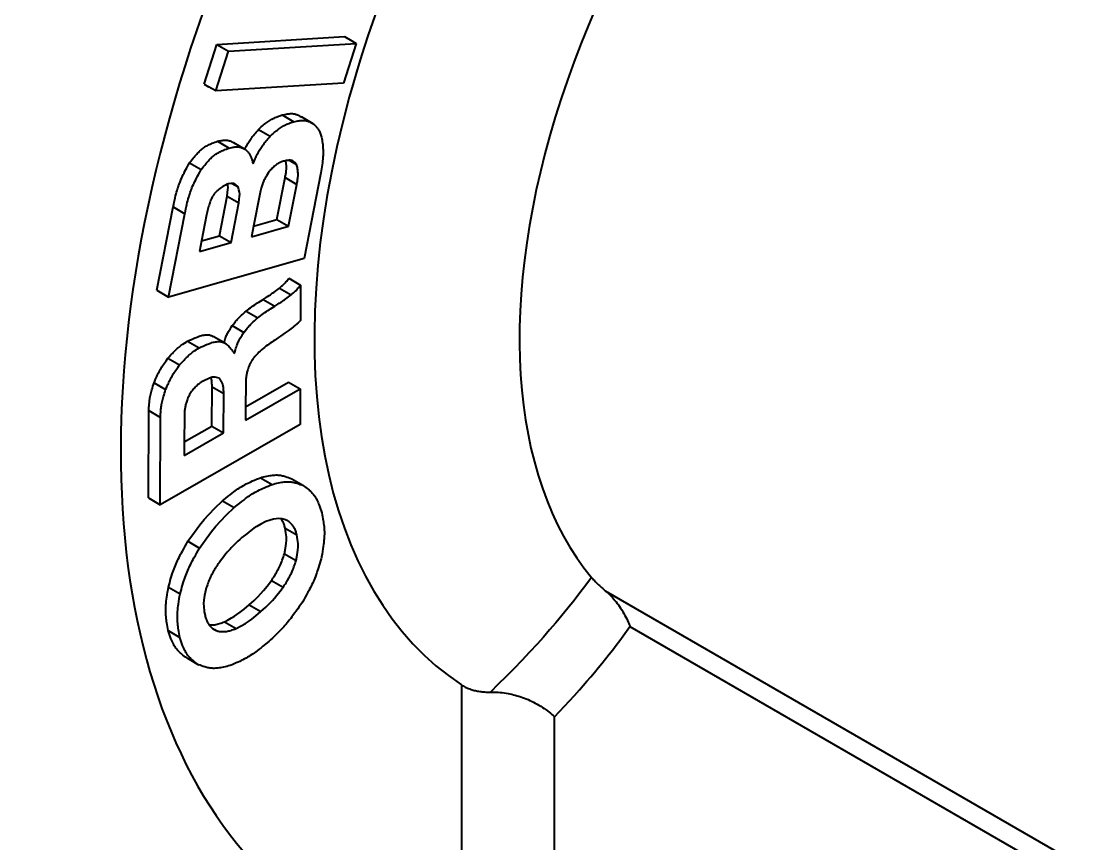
# Model space of a CAD drawing. Header units: millimetres. Extents: x 15 to 415, y 5 to 292.
# Drawn here: x 313.12 to 321.17, y 107.59 to 113.82 of the extents above; entities that cross this region are included whole.
import ezdxf

# ---------------------------------------------------------------- set-up
doc = ezdxf.new("R2010")
doc.units = ezdxf.units.MM
doc.layers.add('Geometries', color=7, linetype='Continuous')

msp = doc.modelspace()

# ---------------------------------------------------------------- linework, layer by layer
at = {"layer": 'Geometries', "linetype": 'Continuous', "lineweight": 40}
for p, q in [((314.5988, 113.6449), (315.5674, 113.7052)), ((315.5674, 113.7052), (315.6233, 113.6729)), ((315.6233, 113.6729), (315.6558, 113.6541)), ((314.5038, 113.3441), (314.5988, 113.6449)), ((314.5922, 113.2931), (314.6872, 113.5939)), ((314.5988, 113.6449), (314.6872, 113.5939)), ((314.6872, 113.5939), (315.6558, 113.6541)), ((315.6558, 113.6541), (315.5608, 113.3533)), ((314.5038, 113.3441), (314.5371, 113.3249)), ((315.5608, 113.3533), (314.5922, 113.2931)), ((314.5922, 113.2931), (314.5371, 113.3249)), ((315.0939, 113.1114), (315.1823, 113.0603)), ((315.3303, 113.0451), (315.2419, 113.0961)), ((315.3303, 113.0451), (315.3346, 113.0426)), ((314.9156, 113.0022), (315.0039, 112.9512)), ((314.6049, 112.912), (314.6933, 112.861)), ((314.7263, 112.9032), (314.8127, 112.8533)), ((314.8127, 112.8533), (314.8146, 112.8522)), ((314.3924, 112.7498), (314.4808, 112.6988)), ((315.1213, 112.7644), (315.121, 112.7643)), ((315.1475, 112.768), (315.2028, 112.7361)), ((315.0553, 112.32), (315.117, 112.6366)), ((315.117, 112.6366), (315.2054, 112.5856)), ((315.3884, 112.673), (315.262, 112.0248)), ((314.6222, 112.5529), (314.6213, 112.5523)), ((314.6847, 112.589), (314.6781, 112.5877)), ((314.715, 112.592), (314.7602, 112.5659)), ((315.1437, 112.2689), (315.2054, 112.5856)), ((314.619, 112.1958), (314.6774, 112.4956)), ((314.6774, 112.4956), (314.7658, 112.4445)), ((314.9243, 112.5109), (314.8772, 112.2693)), ((314.1455, 111.7833), (314.2686, 112.4146)), ((314.2686, 112.4146), (314.357, 112.3636)), ((314.7074, 112.1448), (314.7658, 112.4445)), ((314.2339, 111.7322), (314.357, 112.3636)), ((314.5213, 112.3555), (314.4826, 112.157)), ((314.8772, 112.2693), (315.0553, 112.32)), ((315.0553, 112.32), (315.1437, 112.2689)), ((314.8772, 112.2693), (314.8615, 112.1886)), ((314.8615, 112.1886), (315.1437, 112.2689)), ((314.4826, 112.157), (314.4669, 112.0764)), ((314.4669, 112.0764), (314.7074, 112.1448)), ((314.4826, 112.157), (314.619, 112.1958)), ((314.619, 112.1958), (314.7074, 112.1448)), ((315.262, 112.0248), (314.2339, 111.7322)), ((315.146, 111.8741), (315.2344, 111.8231)), ((315.2344, 111.8231), (315.2335, 111.5533)), ((314.1455, 111.7833), (314.2339, 111.7322)), ((315.0738, 111.7993), (315.1622, 111.7483)), ((314.9512, 111.7145), (315.0396, 111.6635)), ((314.8212, 111.6254), (314.8424, 111.6412)), ((314.8212, 111.6254), (314.9096, 111.5744)), ((314.7163, 111.5156), (314.8047, 111.4645)), ((315.2023, 111.5239), (315.2004, 111.5222)), ((314.6537, 111.3864), (314.5708, 111.4342)), ((314.3778, 111.398), (314.4662, 111.3469)), ((314.6592, 111.3832), (314.6537, 111.3864)), ((314.2291, 111.2682), (314.3175, 111.2171)), ((314.7273, 111.3109), (314.7315, 111.3051)), ((314.7273, 111.3109), (314.7345, 111.3068)), ((314.7315, 111.3051), (314.7345, 111.3068)), ((314.1233, 111.0814), (314.2116, 111.0304)), ((314.8177, 110.9004), (315.1434, 111.087)), ((315.1434, 111.087), (315.2318, 111.036)), ((314.5626, 110.7542), (314.5635, 111.0515)), ((314.5635, 111.0515), (314.6519, 111.0005)), ((314.651, 110.7032), (314.6519, 111.0005)), ((314.8173, 110.7985), (315.2318, 111.036)), ((314.8182, 111.07), (314.8177, 110.9004)), ((315.2318, 111.036), (315.2309, 110.7662)), ((314.0819, 110.2095), (314.084, 110.8711)), ((314.084, 110.8711), (314.1724, 110.8201)), ((314.8177, 110.9004), (314.8173, 110.7985)), ((314.1703, 110.1584), (314.1724, 110.8201)), ((315.2309, 110.7662), (314.1703, 110.1584)), ((314.3533, 110.8277), (314.3527, 110.634)), ((314.3524, 110.5321), (314.651, 110.7032)), ((314.3527, 110.634), (314.5626, 110.7542)), ((314.5626, 110.7542), (314.651, 110.7032)), ((314.3527, 110.634), (314.3524, 110.5321)), ((314.9296, 110.3633), (315.018, 110.3122)), ((315.1672, 110.3545), (315.2556, 110.3034)), ((314.0819, 110.2095), (314.1703, 110.1584)), ((314.6427, 110.1871), (314.7311, 110.1361)), ((315.1171, 109.981), (315.2055, 109.93)), ((314.3804, 109.8811), (314.4688, 109.83)), ((314.6164, 109.7193), (314.6145, 109.7167)), ((315.1118, 109.7866), (315.2002, 109.7356)), ((315.3942, 109.7657), (315.3922, 109.7586)), ((315.0131, 109.5842), (315.1015, 109.5332)), ((314.2327, 109.5345), (314.321, 109.4834)), ((321.9586, 106.9571), (317.5462, 109.5046)), ((314.8457, 109.3993), (314.9341, 109.3483)), ((314.5046, 109.3476), (314.5099, 109.3185)), ((314.6565, 109.2715), (314.7449, 109.2205)), ((317.7312, 109.2365), (322.0982, 106.7153)), ((314.2313, 109.2046), (314.3197, 109.1536)), ((314.5661, 109.2218), (314.5792, 109.2142)), ((314.5821, 109.2125), (314.5948, 109.2052)), ((314.5947, 109.2052), (314.5956, 109.2049)), ((314.372, 108.9974), (314.3763, 108.9949)), ((314.3763, 108.9949), (314.4603, 108.9464)), ((316.4533, 108.7942), (316.4533, 106.4222)), ((317.1604, 106.4222), (317.1604, 108.5512))]:
    msp.add_line(p, q, dxfattribs=at)
at = {"layer": 'Geometries', "linetype": 'Continuous', "lineweight": 40, "flags": 128}
for points in [[(314.9156, 113.0022), (314.9258, 113.0113), (314.9361, 113.0204), (314.9464, 113.0293), (314.9542, 113.0358), (314.962, 113.0423), (314.9699, 113.0485), (314.9778, 113.0545), (314.9856, 113.0603), (314.9935, 113.0657), (315.0015, 113.0708), (315.0094, 113.0755), (315.0173, 113.08), (315.0255, 113.0842), (315.0336, 113.0881), (315.0417, 113.0917), (315.0498, 113.0951), (315.0579, 113.0983), (315.0669, 113.1017), (315.0759, 113.105), (315.0939, 113.1114)], [(315.0939, 113.1114), (315.1044, 113.1136), (315.1149, 113.1158), (315.1253, 113.1178), (315.1331, 113.1191), (315.1409, 113.1202), (315.1486, 113.1211), (315.1562, 113.1217), (315.1622, 113.1219), (315.1681, 113.1219), (315.1739, 113.1216), (315.1797, 113.121), (315.1853, 113.1202), (315.1909, 113.119), (315.1963, 113.1175), (315.2017, 113.1158), (315.207, 113.1138), (315.2121, 113.1117), (315.218, 113.109), (315.2237, 113.1062), (315.2294, 113.1032), (315.2378, 113.0985), (315.2419, 113.0961)], [(315.0197, 112.9651), (315.0245, 112.9693), (315.0348, 112.9782), (315.0426, 112.9848), (315.0504, 112.9912), (315.0583, 112.9975), (315.0662, 113.0035), (315.074, 113.0092), (315.0819, 113.0146), (315.0899, 113.0197), (315.0978, 113.0245), (315.1057, 113.0289), (315.1139, 113.0331), (315.122, 113.037), (315.1301, 113.0407), (315.1382, 113.0441), (315.1462, 113.0473), (315.1553, 113.0507), (315.1643, 113.054), (315.1823, 113.0603)], [(315.1823, 113.0603), (315.1928, 113.0626), (315.2033, 113.0648), (315.2137, 113.0667), (315.2215, 113.0681), (315.2293, 113.0692), (315.237, 113.07), (315.2446, 113.0706), (315.2506, 113.0708), (315.2565, 113.0708), (315.2623, 113.0706), (315.2681, 113.07), (315.2736, 113.0691), (315.2793, 113.0679), (315.2847, 113.0665), (315.2901, 113.0647), (315.2954, 113.0628), (315.3005, 113.0607), (315.3064, 113.058), (315.3121, 113.0551), (315.3178, 113.0521), (315.3262, 113.0474), (315.3303, 113.0451)], [(315.3346, 113.0426), (315.3409, 113.0358), (315.3447, 113.0316)], [(315.3447, 113.0316), (315.3472, 113.0289), (315.3514, 113.0241)], [(315.3514, 113.0241), (315.3533, 113.0218), (315.3593, 113.0145), (315.3631, 113.0095), (315.3667, 113.0044), (315.367, 113.0039)], [(314.8127, 112.8533), (314.8149, 112.8579), (314.8195, 112.8673), (314.8243, 112.8766), (314.8292, 112.8858), (314.8344, 112.895), (314.8397, 112.904), (314.8443, 112.9113), (314.849, 112.9184), (314.8538, 112.9255), (314.8587, 112.9324), (314.8638, 112.9393), (314.87, 112.9475), (314.8763, 112.9555), (314.8827, 112.9635), (314.8892, 112.9713), (314.8979, 112.9817), (314.9067, 112.992), (314.9156, 113.0022)], [(314.9616, 112.9006), (314.9647, 112.9045), (314.9711, 112.9124), (314.9776, 112.9203), (314.9863, 112.9307), (314.9951, 112.9409), (315.0039, 112.9512)], [(315.0039, 112.9512), (315.0142, 112.9603), (315.0197, 112.9651)], [(315.367, 113.0039), (315.3702, 112.999), (315.3736, 112.9934), (315.3767, 112.9876), (315.3796, 112.9815), (315.3827, 112.9742), (315.3854, 112.9667), (315.388, 112.9588), (315.3903, 112.9508), (315.3924, 112.9426), (315.3948, 112.9321), (315.3971, 112.9214), (315.3992, 112.9105), (315.4013, 112.8997)], [(314.3924, 112.7498), (314.4014, 112.761), (314.4105, 112.7722), (314.4196, 112.7833), (314.4265, 112.7916), (314.4335, 112.7998), (314.4405, 112.8078), (314.4477, 112.8157), (314.4535, 112.8218), (314.4593, 112.8278), (314.4652, 112.8337), (314.4712, 112.8394), (314.4772, 112.8449), (314.4835, 112.8502), (314.4899, 112.8553), (314.4963, 112.8602), (314.5028, 112.8647), (314.5092, 112.869), (314.5172, 112.8739), (314.5251, 112.8784), (314.5331, 112.8826), (314.541, 112.8865), (314.5489, 112.8902), (314.5567, 112.8937), (314.5646, 112.8969), (314.5724, 112.9), (314.5832, 112.9042), (314.5941, 112.9081), (314.6049, 112.912)], [(314.4808, 112.6988), (314.4898, 112.71), (314.4989, 112.7212), (314.508, 112.7323), (314.5149, 112.7406), (314.5219, 112.7487), (314.5289, 112.7568), (314.5361, 112.7646), (314.5419, 112.7708), (314.5477, 112.7768), (314.5536, 112.7827), (314.5596, 112.7884), (314.5656, 112.7938), (314.5719, 112.7992), (314.5783, 112.8043), (314.5847, 112.8091), (314.5912, 112.8137), (314.5976, 112.818), (314.6056, 112.8229), (314.6135, 112.8274), (314.6214, 112.8316), (314.6294, 112.8355), (314.6372, 112.8392), (314.6451, 112.8426), (314.653, 112.8459), (314.6608, 112.849), (314.6716, 112.8531), (314.6825, 112.8571), (314.6933, 112.861)], [(314.6049, 112.912), (314.6155, 112.9144), (314.626, 112.9167), (314.633, 112.918), (314.6399, 112.9192), (314.6468, 112.9202), (314.6526, 112.9208), (314.6583, 112.9212), (314.664, 112.9213), (314.6695, 112.9212), (314.6749, 112.9208), (314.6804, 112.92), (314.6857, 112.919), (314.6909, 112.9176), (314.696, 112.9161), (314.701, 112.9143), (314.7075, 112.9118), (314.7138, 112.909), (314.72, 112.9062), (314.7263, 112.9032)], [(314.6933, 112.861), (314.7038, 112.8634), (314.7144, 112.8656), (314.7214, 112.867), (314.7283, 112.8682), (314.7352, 112.8691), (314.741, 112.8697), (314.7467, 112.8701), (314.7524, 112.8703), (314.7579, 112.8702), (314.7633, 112.8698), (314.7688, 112.869), (314.7741, 112.8679), (314.7793, 112.8666), (314.7844, 112.8651), (314.7894, 112.8633), (314.7958, 112.8608), (314.8022, 112.858), (314.8084, 112.8551), (314.8146, 112.8522)], [(314.8146, 112.8522), (314.8213, 112.8458), (314.8278, 112.8392), (314.832, 112.8347), (314.8362, 112.8301), (314.8402, 112.8253), (314.8437, 112.8206), (314.8471, 112.8157), (314.8503, 112.8105), (314.8532, 112.8051), (314.8559, 112.7994), (314.8585, 112.7934), (314.8599, 112.7897)], [(314.8738, 112.7407), (314.8792, 112.7534), (314.8847, 112.766), (314.8902, 112.7786), (314.8945, 112.7881), (314.8988, 112.7975), (314.9033, 112.8069), (314.9079, 112.8163), (314.9127, 112.8256), (314.9176, 112.8348), (314.9228, 112.8439), (314.9281, 112.853), (314.9327, 112.8602), (314.9374, 112.8674), (314.9422, 112.8745), (314.9471, 112.8814), (314.9521, 112.8883), (314.9584, 112.8964), (314.9616, 112.9006)], [(315.4013, 112.8997), (315.4022, 112.8866), (315.403, 112.8736), (315.4038, 112.8605), (315.4044, 112.8472), (315.4047, 112.8365), (315.4049, 112.8257), (315.4048, 112.8148), (315.4046, 112.8037), (315.4043, 112.7957)], [(314.8599, 112.7897), (314.8609, 112.7872), (314.8631, 112.7807), (314.8637, 112.7787)], [(314.8637, 112.7787), (314.8651, 112.7742), (314.867, 112.7675), (314.8688, 112.7609), (314.8705, 112.7542), (314.8738, 112.7407)], [(315.4032, 112.7794), (315.4027, 112.7732), (315.4017, 112.7634), (315.4, 112.7486), (315.398, 112.7337), (315.3958, 112.7186), (315.3934, 112.7034), (315.3909, 112.6882), (315.3884, 112.673)], [(315.4043, 112.7957), (315.4041, 112.7925), (315.4035, 112.7829), (315.4032, 112.7794)], [(314.2686, 112.4146), (314.2725, 112.4333), (314.2766, 112.452), (314.2807, 112.4707), (314.284, 112.4848), (314.2874, 112.4989), (314.291, 112.5131), (314.2948, 112.5273), (314.2982, 112.5391), (314.3017, 112.551), (314.3055, 112.5629), (314.3094, 112.5747), (314.3136, 112.5866), (314.3181, 112.5985), (314.3228, 112.6104), (314.3278, 112.6222), (314.3332, 112.6346), (314.3389, 112.6469), (314.3448, 112.6592), (314.3508, 112.6714), (314.3575, 112.6845), (314.3643, 112.6976), (314.3712, 112.7107), (314.3818, 112.7303), (314.3924, 112.7498)], [(314.357, 112.3636), (314.3609, 112.3823), (314.365, 112.401), (314.3691, 112.4197), (314.3724, 112.4338), (314.3758, 112.4479), (314.3794, 112.4621), (314.3832, 112.4763), (314.3866, 112.4881), (314.3901, 112.5), (314.3939, 112.5118), (314.3978, 112.5237), (314.402, 112.5356), (314.4065, 112.5475), (314.4112, 112.5594), (314.4162, 112.5712), (314.4216, 112.5836), (314.4273, 112.5959), (314.4332, 112.6081), (314.4392, 112.6203), (314.4459, 112.6335), (314.4527, 112.6466), (314.4596, 112.6597), (314.4702, 112.6792), (314.4808, 112.6988)], [(315.1037, 112.7604), (315.0977, 112.7586), (315.0905, 112.7561), (315.0849, 112.7538), (315.0793, 112.7513), (315.0737, 112.7486), (315.068, 112.7455), (315.0615, 112.7417), (315.0549, 112.7375), (315.0483, 112.733), (315.0418, 112.7281), (315.0351, 112.7227), (315.0285, 112.7169), (315.022, 112.7108), (315.0156, 112.7045), (315.0093, 112.6979), (315.0032, 112.6911), (314.9972, 112.6841), (314.9913, 112.6768)], [(315.112, 112.7625), (315.1049, 112.7608), (315.1037, 112.7604)], [(315.121, 112.7643), (315.119, 112.7639), (315.112, 112.7625)], [(315.117, 112.6366), (315.1187, 112.6441), (315.1202, 112.6516), (315.1216, 112.659), (315.1229, 112.6665), (315.124, 112.6739), (315.1249, 112.6812), (315.1258, 112.6912), (315.1265, 112.701), (315.1267, 112.7075), (315.1268, 112.714), (315.1267, 112.7203), (315.1264, 112.7294), (315.1256, 112.7383), (315.1246, 112.7469), (315.1232, 112.7553), (315.1215, 112.7637), (315.1213, 112.7644)], [(315.1475, 112.768), (315.1431, 112.7677), (315.138, 112.7672), (315.1329, 112.7665), (315.126, 112.7653), (315.1213, 112.7644)], [(315.1758, 112.7622), (315.1756, 112.7623), (315.1723, 112.764), (315.1689, 112.7654), (315.1651, 112.7666), (315.1612, 112.7674), (315.1571, 112.7679), (315.153, 112.7681), (315.1481, 112.7681), (315.1475, 112.768)], [(315.2028, 112.7361), (315.1978, 112.742), (315.1928, 112.7478), (315.1893, 112.7515), (315.1856, 112.7549), (315.1818, 112.7581), (315.1788, 112.7603), (315.1758, 112.7622)], [(315.2054, 112.5856), (315.2071, 112.5931), (315.2086, 112.6006), (315.21, 112.608), (315.2113, 112.6155), (315.2123, 112.6228), (315.2133, 112.6302), (315.2142, 112.6402), (315.2149, 112.65), (315.2151, 112.6565), (315.2152, 112.6629), (315.2151, 112.6693), (315.2148, 112.6784), (315.214, 112.6872), (315.213, 112.6959), (315.2116, 112.7043), (315.2099, 112.7127), (315.2078, 112.7208), (315.2054, 112.7286), (315.2028, 112.7361)], [(314.9913, 112.6768), (314.9832, 112.6635), (314.9752, 112.65), (314.97, 112.641), (314.9649, 112.6318), (314.9601, 112.6226), (314.9566, 112.6156), (314.9533, 112.6085), (314.9502, 112.6014), (314.9473, 112.5943), (314.946, 112.5908)], [(314.6213, 112.5523), (314.6179, 112.5498), (314.6119, 112.5451), (314.606, 112.5402), (314.601, 112.5357), (314.596, 112.531), (314.5911, 112.5261), (314.5875, 112.5221), (314.5839, 112.5179), (314.5804, 112.5135), (314.577, 112.509), (314.5739, 112.5045), (314.5721, 112.5018)], [(314.6563, 112.575), (314.6541, 112.5737), (314.646, 112.5688), (314.638, 112.5638), (314.63, 112.5585), (314.624, 112.5542), (314.6222, 112.5529)], [(314.6781, 112.5877), (314.6661, 112.5808), (314.6563, 112.575)], [(314.6774, 112.4956), (314.6815, 112.5235), (314.6838, 112.5457), (314.6843, 112.5623), (314.6826, 112.5775), (314.6805, 112.5877)], [(314.7162, 112.5927), (314.7069, 112.5923), (314.6847, 112.589)], [(314.7385, 112.5858), (314.726, 112.5917), (314.7162, 112.5927)], [(314.7602, 112.5659), (314.7415, 112.5836), (314.7385, 112.5858)], [(314.7658, 112.4445), (314.7699, 112.4727), (314.7722, 112.4949), (314.7727, 112.5113), (314.771, 112.5266), (314.7668, 112.5448), (314.7602, 112.5659)], [(314.9383, 112.5677), (314.9375, 112.5649), (314.9349, 112.5558), (314.9326, 112.5468), (314.9304, 112.5378), (314.9273, 112.5243), (314.9243, 112.5109)], [(314.946, 112.5908), (314.9446, 112.5869), (314.942, 112.5796), (314.9397, 112.5722), (314.9383, 112.5677)], [(314.5469, 112.4489), (314.5462, 112.4467), (314.5435, 112.439), (314.5403, 112.4287), (314.5372, 112.4184), (314.5344, 112.4081), (314.5315, 112.3974), (314.5288, 112.3866), (314.5262, 112.3759), (314.5213, 112.3555)], [(314.5571, 112.4741), (314.5552, 112.4699), (314.552, 112.4622), (314.549, 112.4545), (314.5469, 112.4489)], [(314.5721, 112.5018), (314.5709, 112.4999), (314.568, 112.4952), (314.5653, 112.4904), (314.5617, 112.4836), (314.5584, 112.4768), (314.5571, 112.4741)], [(315.0738, 111.7993), (315.0834, 111.8075), (315.0929, 111.8158), (315.0976, 111.82), (315.1023, 111.8244), (315.107, 111.8289), (315.1116, 111.8336), (315.1176, 111.8399), (315.1234, 111.8464), (315.1291, 111.8531), (315.1348, 111.8601), (315.1404, 111.8671), (315.146, 111.8741)], [(315.1622, 111.7483), (315.1718, 111.7564), (315.1813, 111.7647), (315.186, 111.769), (315.1907, 111.7734), (315.1954, 111.7779), (315.2, 111.7825), (315.2059, 111.7888), (315.2118, 111.7954), (315.2175, 111.8021), (315.2231, 111.809), (315.2288, 111.816), (315.2344, 111.8231)], [(314.9512, 111.7145), (314.9733, 111.7283), (314.9843, 111.7354), (314.9953, 111.7425), (315.0052, 111.749), (315.015, 111.7557), (315.0248, 111.7626), (315.0346, 111.7697), (315.0445, 111.777), (315.0542, 111.7844), (315.0738, 111.7993)], [(315.0396, 111.6635), (315.0617, 111.6773), (315.0727, 111.6843), (315.0837, 111.6915), (315.0936, 111.698), (315.1034, 111.7047), (315.1132, 111.7116), (315.123, 111.7187), (315.1328, 111.726), (315.1426, 111.7334), (315.1622, 111.7483)], [(314.8424, 111.6412), (314.843, 111.6417), (314.854, 111.6497), (314.865, 111.6576), (314.8757, 111.6652), (314.8864, 111.6727), (314.8972, 111.6799), (314.908, 111.687), (314.9188, 111.694), (314.9296, 111.7009), (314.9512, 111.7145)], [(314.9096, 111.5744), (314.9314, 111.5906), (314.9424, 111.5987), (314.9533, 111.6066), (314.9641, 111.6142), (314.9748, 111.6216), (314.9856, 111.6289), (314.9964, 111.636), (315.0072, 111.643), (315.018, 111.6498), (315.0396, 111.6635)], [(314.7422, 111.5479), (314.7483, 111.5551), (314.7549, 111.5627), (314.7601, 111.5686), (314.7654, 111.5742), (314.7707, 111.5798), (314.7761, 111.5852), (314.7816, 111.5905), (314.7871, 111.5957), (314.7956, 111.6033), (314.8041, 111.6108), (314.8126, 111.6181), (314.8212, 111.6254)], [(314.8047, 111.4645), (314.8142, 111.4765), (314.8237, 111.4885), (314.8302, 111.4963), (314.8367, 111.5041), (314.8433, 111.5117), (314.8485, 111.5175), (314.8538, 111.5232), (314.8591, 111.5288), (314.8645, 111.5342), (314.87, 111.5395), (314.8755, 111.5447), (314.884, 111.5523), (314.8925, 111.5598), (314.901, 111.5671), (314.9096, 111.5744)], [(314.6537, 111.3864), (314.6564, 111.3957), (314.6593, 111.4052), (314.6625, 111.4147), (314.665, 111.4219), (314.6678, 111.4291), (314.6707, 111.4362), (314.6738, 111.4433), (314.6773, 111.4505), (314.681, 111.4577), (314.6848, 111.4648), (314.6888, 111.4718), (314.6932, 111.4792), (314.6977, 111.4866), (314.7023, 111.4939), (314.7092, 111.5047), (314.7163, 111.5156)], [(314.7163, 111.5156), (314.7258, 111.5276), (314.7353, 111.5395), (314.7418, 111.5474), (314.7422, 111.5479)], [(315.1614, 111.4914), (315.1394, 111.4756), (315.1175, 111.46), (315.1004, 111.4482), (315.0833, 111.4365), (315.0662, 111.4249), (315.0492, 111.4134)], [(315.2004, 111.5222), (315.1978, 111.5201), (315.1918, 111.515), (315.1858, 111.5101), (315.1797, 111.5053), (315.1705, 111.4983), (315.1614, 111.4914)], [(315.2335, 111.5533), (315.2247, 111.5447), (315.2158, 111.5363), (315.2069, 111.528), (315.2024, 111.524), (315.2023, 111.5239)], [(314.3778, 111.398), (314.3925, 111.4047), (314.4071, 111.4112), (314.4218, 111.4176), (314.4327, 111.4222), (314.4437, 111.4266), (314.4546, 111.4307), (314.4654, 111.4345), (314.4743, 111.4373), (314.4831, 111.4398), (314.4918, 111.4419), (314.5004, 111.4437), (314.5074, 111.4448), (314.5142, 111.4456), (314.521, 111.4461), (314.5277, 111.4461), (314.5342, 111.4458), (314.5394, 111.4453), (314.5444, 111.4444), (314.5494, 111.4432), (314.5542, 111.4418), (314.5589, 111.4401), (314.5634, 111.4381), (314.5679, 111.4359), (314.5708, 111.4342)], [(314.7345, 111.3068), (314.7382, 111.321), (314.742, 111.3351), (314.7448, 111.3447), (314.7477, 111.3542), (314.7509, 111.3637), (314.7534, 111.3709), (314.7562, 111.378), (314.7591, 111.3852), (314.7622, 111.3922), (314.7657, 111.3995), (314.7694, 111.4066), (314.7732, 111.4137), (314.7772, 111.4208), (314.7816, 111.4282), (314.7861, 111.4355), (314.7906, 111.4428), (314.7976, 111.4537), (314.8047, 111.4645)], [(315.0492, 111.4134), (315.0381, 111.406), (315.0271, 111.3986), (315.0161, 111.3912), (315.0051, 111.3835), (314.9941, 111.3756), (314.9831, 111.3675), (314.9721, 111.359), (314.9612, 111.3503), (314.9502, 111.3412), (314.9393, 111.3319), (314.9285, 111.3226), (314.9176, 111.3131)], [(314.2291, 111.2682), (314.2391, 111.2795), (314.2491, 111.2907), (314.2558, 111.2981), (314.2625, 111.3054), (314.2693, 111.3126), (314.2753, 111.3188), (314.2814, 111.3249), (314.2875, 111.3308), (314.2937, 111.3366), (314.2999, 111.3422), (314.3062, 111.3476), (314.3132, 111.3533), (314.3203, 111.3589), (314.3274, 111.3642), (314.3345, 111.3693), (314.3417, 111.3743), (314.3537, 111.3824), (314.3658, 111.3902), (314.3778, 111.398)], [(314.3175, 111.2171), (314.3275, 111.2284), (314.3375, 111.2396), (314.3442, 111.247), (314.3509, 111.2544), (314.3577, 111.2616), (314.3637, 111.2678), (314.3698, 111.2738), (314.3759, 111.2798), (314.382, 111.2856), (314.3883, 111.2912), (314.3946, 111.2966), (314.4016, 111.3023), (314.4087, 111.3078), (314.4158, 111.3131), (314.4229, 111.3183), (314.4301, 111.3233), (314.4421, 111.3314), (314.4542, 111.3392), (314.4662, 111.3469)], [(314.4662, 111.3469), (314.4809, 111.3536), (314.4955, 111.3602), (314.5101, 111.3666), (314.5211, 111.3712), (314.5321, 111.3756), (314.543, 111.3797), (314.5538, 111.3835), (314.5627, 111.3863), (314.5715, 111.3888), (314.5802, 111.3909), (314.5888, 111.3927), (314.5957, 111.3938), (314.6026, 111.3946), (314.6094, 111.395), (314.6161, 111.3951), (314.6226, 111.3948), (314.6278, 111.3942), (314.6328, 111.3933), (314.6378, 111.3922), (314.6426, 111.3907), (314.6473, 111.389), (314.6518, 111.3871), (314.6563, 111.3848), (314.6592, 111.3832)], [(314.6592, 111.3832), (314.6605, 111.3824), (314.6665, 111.3786), (314.6722, 111.3744), (314.6778, 111.3698), (314.6838, 111.3643), (314.6896, 111.3585), (314.6953, 111.3524), (314.7007, 111.3461), (314.706, 111.3396), (314.7126, 111.3312), (314.7189, 111.3226), (314.7252, 111.3139), (314.7273, 111.3109)], [(314.1233, 111.0814), (314.1292, 111.0956), (314.1352, 111.1098), (314.1393, 111.1192), (314.1435, 111.1287), (314.1478, 111.1381), (314.1522, 111.1474), (314.1568, 111.1568), (314.1616, 111.1661), (314.1665, 111.1753), (314.1717, 111.1844), (314.1772, 111.1936), (314.1829, 111.2027), (314.1888, 111.2117), (314.1948, 111.2206), (314.2009, 111.2293), (314.2079, 111.2391), (314.2149, 111.2488), (314.2291, 111.2682)], [(314.9176, 111.3131), (314.91, 111.3053), (314.9024, 111.2973), (314.8974, 111.2919), (314.8924, 111.2863), (314.8875, 111.2807), (314.8827, 111.2748), (314.8781, 111.2687), (314.8736, 111.2625), (314.8692, 111.2559), (314.865, 111.2491), (314.861, 111.2423), (314.8566, 111.2343), (314.8523, 111.2262), (314.848, 111.2181), (314.8439, 111.21)], [(314.2116, 111.0304), (314.2176, 111.0446), (314.2236, 111.0588), (314.2277, 111.0682), (314.2319, 111.0776), (314.2361, 111.087), (314.2406, 111.0964), (314.2452, 111.1058), (314.25, 111.1151), (314.2549, 111.1243), (314.2601, 111.1334), (314.2656, 111.1426), (314.2713, 111.1517), (314.2772, 111.1607), (314.2832, 111.1695), (314.2893, 111.1783), (314.2963, 111.1881), (314.3033, 111.1978), (314.3175, 111.2171)], [(314.8439, 111.21), (314.8406, 111.2005), (314.8374, 111.1909), (314.8343, 111.1814), (314.8321, 111.1743), (314.83, 111.1671), (314.828, 111.16), (314.8263, 111.1529), (314.8249, 111.1467), (314.8236, 111.1405), (314.8226, 111.1343), (314.8217, 111.1281), (314.8209, 111.122), (314.8203, 111.116), (314.8197, 111.1082), (314.8192, 111.1005), (314.8188, 111.0928), (314.8185, 111.0814), (314.8182, 111.07)], [(314.084, 110.8711), (314.0846, 110.8842), (314.0852, 110.8973), (314.086, 110.9105), (314.087, 110.9237), (314.0878, 110.9326), (314.0887, 110.9416), (314.0898, 110.9507), (314.0911, 110.9598), (314.0926, 110.9691), (314.0943, 110.9784), (314.0964, 110.9885), (314.0988, 110.9987), (314.1014, 111.0089), (314.1041, 111.0192), (314.107, 111.0294), (314.1109, 111.0424), (314.115, 111.0554), (314.1191, 111.0684), (314.1233, 111.0814)], [(314.501, 111.0976), (314.4955, 111.0948), (314.4899, 111.0917), (314.4844, 111.0884), (314.4789, 111.0849), (314.4732, 111.0811), (314.4676, 111.0771), (314.462, 111.0729), (314.4565, 111.0684), (314.4502, 111.0629), (314.444, 111.0572), (314.4379, 111.0512), (314.4319, 111.0449), (314.4259, 111.0381), (314.4199, 111.0311), (314.4141, 111.0238), (314.4085, 111.0163), (314.4033, 111.009), (314.3983, 111.0015), (314.3934, 110.9938), (314.3887, 110.986)], [(314.5572, 111.1228), (314.5379, 111.1156), (314.501, 111.0976)], [(314.5635, 111.0515), (314.5632, 111.0641), (314.5626, 111.0765), (314.5621, 111.0847), (314.5614, 111.0928), (314.5605, 111.1007), (314.5596, 111.1065), (314.5585, 111.1122), (314.5572, 111.1176), (314.556, 111.1218)], [(314.6167, 111.1167), (314.5865, 111.1244), (314.5632, 111.1243), (314.5572, 111.1228)], [(314.6519, 111.0005), (314.6515, 111.013), (314.651, 111.0255), (314.6505, 111.0337), (314.6498, 111.0418), (314.6489, 111.0497), (314.648, 111.0555), (314.6469, 111.0611), (314.6456, 111.0666), (314.6441, 111.0719), (314.6422, 111.077), (314.6401, 111.082), (314.6378, 111.0867), (314.6353, 111.0911), (314.6325, 111.0957), (314.6295, 111.1001), (314.6264, 111.1044), (314.6216, 111.1106), (314.6167, 111.1167)], [(314.1724, 110.8201), (314.173, 110.8331), (314.1736, 110.8462), (314.1744, 110.8594), (314.1753, 110.8727), (314.1761, 110.8816), (314.1771, 110.8906), (314.1782, 110.8996), (314.1795, 110.9088), (314.181, 110.9181), (314.1827, 110.9274), (314.1848, 110.9375), (314.1872, 110.9477), (314.1897, 110.9579), (314.1925, 110.9681), (314.1954, 110.9784), (314.1993, 110.9914), (314.2033, 111.0044), (314.2075, 111.0174), (314.2116, 111.0304)], [(314.3887, 110.986), (314.3848, 110.9766), (314.3809, 110.9671), (314.3772, 110.9576), (314.3744, 110.9505), (314.3718, 110.9433), (314.3693, 110.9361), (314.3669, 110.929), (314.3648, 110.9218), (314.3628, 110.9147), (314.3611, 110.9076), (314.3596, 110.9006), (314.3583, 110.8934), (314.3573, 110.8864), (314.3564, 110.8793), (314.3556, 110.8724), (314.355, 110.8648), (314.3545, 110.8573), (314.3541, 110.8499), (314.3537, 110.8388), (314.3533, 110.8277)], [(314.6427, 110.1871), (314.6643, 110.2048), (314.686, 110.2223), (314.7005, 110.2338), (314.715, 110.2451), (314.7296, 110.2561), (314.7396, 110.2635), (314.7497, 110.2707), (314.7598, 110.2777), (314.7699, 110.2845), (314.7801, 110.291), (314.7903, 110.2973), (314.8005, 110.3034), (314.8107, 110.3091), (314.8226, 110.3155), (314.8345, 110.3216), (314.8464, 110.3274), (314.8583, 110.333), (314.8702, 110.3383), (314.8851, 110.3448), (314.8999, 110.3511), (314.9148, 110.3572), (314.9296, 110.3633)], [(314.9296, 110.3633), (314.9419, 110.3663), (314.9543, 110.3693), (314.9665, 110.3721), (314.9788, 110.3748), (314.9909, 110.3773), (315.0029, 110.3794), (315.0122, 110.3808), (315.0215, 110.382), (315.0307, 110.3829), (315.0397, 110.3835), (315.0486, 110.3837), (315.0574, 110.3836), (315.0657, 110.3831), (315.0738, 110.3823), (315.0818, 110.3812), (315.0897, 110.3798), (315.0975, 110.3781), (315.1053, 110.3761), (315.1129, 110.374), (315.1205, 110.3717), (315.1323, 110.3677), (315.144, 110.3635), (315.1556, 110.359), (315.1672, 110.3545)], [(314.7311, 110.1361), (314.7527, 110.1538), (314.7744, 110.1713), (314.7889, 110.1828), (314.8034, 110.194), (314.818, 110.2051), (314.828, 110.2124), (314.8381, 110.2196), (314.8482, 110.2266), (314.8583, 110.2334), (314.8685, 110.24), (314.8787, 110.2463), (314.8889, 110.2523), (314.8991, 110.2581), (314.911, 110.2645), (314.9229, 110.2706), (314.9348, 110.2764), (314.9467, 110.2819), (314.9586, 110.2873), (314.9734, 110.2938), (314.9883, 110.3), (315.0031, 110.3062), (315.018, 110.3122)], [(315.018, 110.3122), (315.0303, 110.3153), (315.0426, 110.3183), (315.0549, 110.3211), (315.0671, 110.3238), (315.0793, 110.3262), (315.0913, 110.3284), (315.1006, 110.3298), (315.1099, 110.331), (315.1191, 110.3319), (315.1281, 110.3325), (315.137, 110.3327), (315.1458, 110.3326), (315.1541, 110.3321), (315.1622, 110.3313), (315.1702, 110.3301), (315.1781, 110.3287), (315.1859, 110.327), (315.1936, 110.3251), (315.2013, 110.323), (315.2089, 110.3207), (315.2207, 110.3167), (315.2324, 110.3124), (315.244, 110.308), (315.2556, 110.3034)], [(315.2556, 110.3034), (315.2653, 110.2963), (315.275, 110.289), (315.2846, 110.2816), (315.2917, 110.2759), (315.2987, 110.2701), (315.3055, 110.264), (315.3122, 110.2577), (315.3176, 110.2525), (315.3228, 110.247), (315.3278, 110.2413), (315.3327, 110.2354), (315.3374, 110.2293), (315.3419, 110.2229), (315.3462, 110.2163), (315.3503, 110.2094), (315.3543, 110.2024), (315.358, 110.1951), (315.3627, 110.1854), (315.3672, 110.1753), (315.3714, 110.1651), (315.375, 110.1557)], [(314.3804, 109.8811), (314.4292, 109.9506), (314.4703, 110.006), (314.5037, 110.0474), (314.5384, 110.0855), (314.5848, 110.132), (314.6427, 110.1871)], [(314.4688, 109.83), (314.518, 109.9001), (314.559, 109.9555), (314.592, 109.9964), (314.6273, 110.0349), (314.6737, 110.0814), (314.7311, 110.1361)], [(315.375, 110.1557), (315.3754, 110.1547), (315.3807, 110.1403), (315.3857, 110.1258), (315.3905, 110.1111), (315.3953, 110.0963)], [(314.9716, 110.0306), (314.9341, 110.0112), (314.9035, 109.9942), (314.88, 109.9796), (314.8562, 109.9625), (314.8261, 109.939), (314.7896, 109.9091)], [(315.0872, 110.051), (315.0685, 110.0528), (315.0498, 110.0525), (315.03, 110.0489), (315.0039, 110.0416), (314.9716, 110.0306)], [(315.1195, 110.045), (315.0917, 110.0503), (315.0872, 110.051)], [(315.1171, 109.981), (315.1154, 109.9882), (315.1134, 109.9953), (315.1113, 110.0023), (315.109, 110.0091), (315.1065, 110.0157), (315.1038, 110.0221), (315.101, 110.0281), (315.098, 110.0339), (315.0949, 110.0395), (315.0916, 110.0449), (315.088, 110.0502), (315.0876, 110.0508)], [(315.1348, 110.0374), (315.1317, 110.0391), (315.1257, 110.0422), (315.1195, 110.045)], [(315.2055, 109.93), (315.2038, 109.9372), (315.2018, 109.9443), (315.1997, 109.9512), (315.1974, 109.958), (315.1949, 109.9646), (315.1922, 109.9711), (315.1894, 109.9771), (315.1864, 109.9829), (315.1833, 109.9885), (315.1799, 109.9939), (315.1764, 109.9991), (315.1727, 110.0041), (315.1684, 110.0095), (315.1638, 110.0146), (315.159, 110.0194), (315.154, 110.0239), (315.1488, 110.0281), (315.1433, 110.0321), (315.1376, 110.0358), (315.1348, 110.0374)], [(315.3953, 110.0963), (315.3983, 110.0814), (315.4007, 110.0685)], [(315.4007, 110.0685), (315.4012, 110.0663), (315.4039, 110.0512), (315.4059, 110.0398), (315.4077, 110.0283), (315.4094, 110.0166), (315.4109, 110.0048), (315.4123, 109.9925), (315.4134, 109.9801), (315.4142, 109.9674), (315.4147, 109.9545), (315.4148, 109.9441), (315.4147, 109.9335), (315.4144, 109.9227), (315.4139, 109.9119), (315.4131, 109.901), (315.4119, 109.8865), (315.4103, 109.872), (315.4101, 109.8698)], [(315.1117, 109.7866), (315.1202, 109.83), (315.1255, 109.8647), (315.1276, 109.8909), (315.1268, 109.9147), (315.1233, 109.9447), (315.1171, 109.981)], [(314.2327, 109.5345), (314.2373, 109.551), (314.242, 109.5676), (314.2468, 109.5842), (314.2517, 109.6007), (314.2567, 109.6172), (314.2619, 109.6336), (314.2662, 109.6465), (314.2707, 109.6594), (314.2753, 109.6723), (314.2801, 109.6851), (314.2852, 109.6979), (314.2905, 109.7106), (314.2958, 109.7227), (314.3013, 109.7348), (314.307, 109.7468), (314.3129, 109.7588), (314.319, 109.7708), (314.3252, 109.7827), (314.3316, 109.7946), (314.338, 109.8066), (314.3484, 109.8252), (314.359, 109.8439), (314.3697, 109.8625), (314.3804, 109.8811)], [(314.7896, 109.9091), (314.7745, 109.8954), (314.7595, 109.8815), (314.7446, 109.8673), (314.7356, 109.8587), (314.7267, 109.85), (314.7179, 109.841), (314.7091, 109.8319), (314.7004, 109.8227), (314.6932, 109.8146), (314.6859, 109.8064), (314.6788, 109.7981), (314.6682, 109.7854), (314.6577, 109.7725), (314.6472, 109.7593), (314.6369, 109.746), (314.6266, 109.7327), (314.6164, 109.7193)], [(315.2001, 109.7356), (315.2086, 109.7793), (315.214, 109.814), (315.216, 109.8399), (315.2151, 109.8639), (315.2116, 109.8939), (315.2055, 109.93)], [(315.4101, 109.8698), (315.4085, 109.8573), (315.4065, 109.8426), (315.4037, 109.8234), (315.4007, 109.8046)], [(314.321, 109.4834), (314.3257, 109.5), (314.3304, 109.5166), (314.3352, 109.5331), (314.34, 109.5496), (314.3451, 109.5661), (314.3503, 109.5826), (314.3546, 109.5955), (314.3591, 109.6084), (314.3637, 109.6212), (314.3685, 109.6341), (314.3736, 109.6468), (314.3789, 109.6596), (314.3842, 109.6717), (314.3897, 109.6837), (314.3954, 109.6958), (314.4013, 109.7078), (314.4074, 109.7197), (314.4136, 109.7317), (314.42, 109.7436), (314.4264, 109.7555), (314.4368, 109.7742), (314.4474, 109.7928), (314.4581, 109.8114), (314.4688, 109.83)], [(315.4007, 109.8046), (315.4006, 109.8042), (315.3974, 109.785), (315.3942, 109.7657)], [(314.6145, 109.7167), (314.6104, 109.7108), (314.6045, 109.7023), (314.5988, 109.6936), (314.5931, 109.6849), (314.5875, 109.676), (314.5821, 109.667), (314.5768, 109.658), (314.5717, 109.649), (314.5667, 109.6398), (314.5618, 109.6305), (314.5571, 109.6212), (314.5525, 109.6118), (314.547, 109.6), (314.5418, 109.5882), (314.5368, 109.5763), (314.5334, 109.5678)], [(315.0131, 109.5842), (315.0191, 109.5927), (315.0249, 109.6012), (315.0306, 109.6099), (315.0363, 109.6187), (315.0418, 109.6277), (315.0471, 109.6367), (315.0523, 109.6457), (315.0574, 109.6548), (315.0623, 109.664), (315.0671, 109.6733), (315.0718, 109.6827), (315.0763, 109.6921), (315.0815, 109.7037), (315.0866, 109.7154), (315.0914, 109.7271), (315.0959, 109.7388), (315.1002, 109.7508), (315.1043, 109.7627), (315.1081, 109.7747), (315.1117, 109.7866)], [(315.1015, 109.5332), (315.1075, 109.5416), (315.1133, 109.5502), (315.119, 109.5589), (315.1246, 109.5677), (315.1301, 109.5766), (315.1355, 109.5856), (315.1407, 109.5947), (315.1458, 109.6038), (315.1507, 109.613), (315.1555, 109.6223), (315.1602, 109.6316), (315.1646, 109.641), (315.1699, 109.6527), (315.175, 109.6643), (315.1798, 109.6761), (315.1843, 109.6878), (315.1886, 109.6997), (315.1927, 109.7117), (315.1965, 109.7237), (315.2001, 109.7356)], [(315.3922, 109.7586), (315.3896, 109.7492), (315.385, 109.7327), (315.3803, 109.7163), (315.3755, 109.6998), (315.3705, 109.6834), (315.3653, 109.667), (315.3611, 109.6541), (315.3567, 109.6413), (315.3538, 109.6332)], [(315.3538, 109.6332), (315.3521, 109.6285), (315.3473, 109.6157), (315.3423, 109.603), (315.3371, 109.5903), (315.3319, 109.5783), (315.3313, 109.5769)], [(314.5334, 109.5678), (314.5321, 109.5643), (314.5275, 109.5522), (314.5232, 109.54), (314.5192, 109.5278), (314.5155, 109.5156)], [(314.8457, 109.3993), (314.8816, 109.4329), (314.9107, 109.4613), (314.933, 109.4846), (314.9543, 109.5092), (314.981, 109.5424), (315.0131, 109.5842)], [(315.3313, 109.5769), (315.3264, 109.5662), (315.3207, 109.5542), (315.3149, 109.5423), (315.3089, 109.5303), (315.3027, 109.5184), (315.2964, 109.5065), (315.29, 109.4947), (315.2796, 109.4761), (315.2691, 109.4575), (315.2585, 109.4389), (315.2478, 109.4204)], [(317.4405, 109.6077), (317.3969, 109.5482), (317.3525, 109.4896), (317.3074, 109.4317), (317.2616, 109.3745), (317.2152, 109.3181), (317.169, 109.2634), (317.1222, 109.2092), (317.0749, 109.1557), (317.0271, 109.1027), (316.9695, 109.0403), (316.9113, 108.9787), (316.8526, 108.9178), (316.7932, 108.8576), (316.7334, 108.798), (316.6732, 108.739)], [(317.4405, 109.6077), (317.4454, 109.6019), (317.4506, 109.5959), (317.4559, 109.59), (317.4615, 109.5839), (317.4673, 109.5778), (317.4733, 109.5715), (317.4795, 109.5652), (317.4859, 109.5589), (317.4928, 109.5522), (317.4999, 109.5454), (317.5074, 109.5385), (317.515, 109.5315), (317.5225, 109.5249), (317.5301, 109.5182), (317.5381, 109.5114), (317.5463, 109.5045)], [(314.2313, 109.2046), (314.2284, 109.2196), (314.2255, 109.2346), (314.2227, 109.2497), (314.2207, 109.2611), (314.2189, 109.2727), (314.2172, 109.2843), (314.2157, 109.2961), (314.2144, 109.3083), (314.2133, 109.3207), (314.2125, 109.3333), (314.212, 109.346), (314.2119, 109.3564), (314.212, 109.3669), (314.2123, 109.3776), (314.2128, 109.3883), (314.2136, 109.3992), (314.2148, 109.4135), (314.2164, 109.428), (314.2181, 109.4425), (314.2201, 109.4572), (314.223, 109.4764), (314.2261, 109.4957), (314.2293, 109.5151), (314.2327, 109.5345)], [(314.3197, 109.1536), (314.3167, 109.1685), (314.3139, 109.1835), (314.3111, 109.1987), (314.3091, 109.2101), (314.3073, 109.2216), (314.3056, 109.2333), (314.3041, 109.2451), (314.3028, 109.2573), (314.3017, 109.2696), (314.3009, 109.2822), (314.3004, 109.295), (314.3003, 109.3054), (314.3003, 109.3159), (314.3007, 109.3265), (314.3012, 109.3373), (314.3019, 109.3481), (314.3032, 109.3625), (314.3047, 109.3769), (314.3065, 109.3915), (314.3085, 109.4061), (314.3114, 109.4254), (314.3145, 109.4447), (314.3177, 109.4641), (314.321, 109.4834)], [(314.5155, 109.5156), (314.5066, 109.4713), (314.5011, 109.436), (314.499, 109.4098), (314.4999, 109.3847), (314.5035, 109.3543), (314.5046, 109.3476)], [(314.9341, 109.3483), (314.9703, 109.3822), (314.9994, 109.4106), (315.0214, 109.4335), (315.0371, 109.4515), (315.0556, 109.4741), (315.0771, 109.5013), (315.1015, 109.5332)], [(317.5462, 109.5046), (317.5571, 109.4952), (317.5678, 109.4855), (317.5784, 109.4755), (317.5886, 109.4651), (317.5987, 109.4544), (317.6086, 109.4433), (317.6177, 109.4327), (317.6266, 109.4217), (317.6353, 109.4105), (317.6438, 109.399), (317.652, 109.3873)], [(314.6565, 109.2716), (314.6862, 109.2871), (314.7119, 109.3013), (314.7338, 109.3141), (314.7517, 109.3256), (314.776, 109.3432), (314.8074, 109.3678), (314.8457, 109.3993)], [(315.2478, 109.4204), (315.2361, 109.4033), (315.2244, 109.3863), (315.2126, 109.3693), (315.2007, 109.3524), (315.1886, 109.3356), (315.1764, 109.319), (315.168, 109.3078), (315.1595, 109.2967), (315.151, 109.2858), (315.1423, 109.275), (315.1334, 109.2643), (315.1244, 109.2538), (315.1154, 109.2435), (315.1062, 109.2333), (315.0951, 109.2215), (315.084, 109.2098), (315.0728, 109.1983), (315.0615, 109.187), (315.0501, 109.1759), (315.0358, 109.1621), (315.0214, 109.1484), (315.007, 109.1349), (314.9926, 109.1214)], [(317.652, 109.3873), (317.6606, 109.3744), (317.6691, 109.3612), (317.6773, 109.3478), (317.6852, 109.3341), (317.6929, 109.3201), (317.7003, 109.306), (317.7066, 109.2933), (317.7126, 109.2805), (317.7184, 109.2676), (317.7206, 109.2625), (317.7228, 109.2573), (317.725, 109.2521), (317.7272, 109.2469), (317.7293, 109.2416), (317.7312, 109.2365)], [(314.5099, 109.3185), (314.5117, 109.3112), (314.5136, 109.3042), (314.5157, 109.2973), (314.5168, 109.2942)], [(314.7449, 109.2206), (314.7839, 109.2411), (314.8156, 109.2591), (314.8401, 109.2746), (314.8647, 109.2924), (314.8961, 109.317), (314.9341, 109.3483)], [(314.5168, 109.2942), (314.5181, 109.2905), (314.5206, 109.2839), (314.5234, 109.2775), (314.5261, 109.2716), (314.5291, 109.2659), (314.5312, 109.2622)], [(314.5312, 109.2622), (314.5322, 109.2604), (314.5356, 109.255), (314.5391, 109.2499), (314.5399, 109.2487)], [(314.5399, 109.2487), (314.5438, 109.2483), (314.5503, 109.2479), (314.5568, 109.2477), (314.5634, 109.2478), (314.5702, 109.2481), (314.577, 109.2487), (314.5839, 109.2495), (314.5926, 109.2509), (314.6014, 109.2527), (314.6104, 109.2549), (314.6193, 109.2575), (314.6286, 109.2605), (314.6378, 109.2638), (314.6471, 109.2675), (314.6565, 109.2716)], [(314.5399, 109.2487), (314.5427, 109.245), (314.5471, 109.2397), (314.5516, 109.2347), (314.5564, 109.23), (314.5613, 109.2256), (314.5661, 109.2218)], [(317.1604, 108.5512), (317.1984, 108.5913), (317.2361, 108.6318), (317.2736, 108.6726), (317.3108, 108.7137), (317.3478, 108.7551), (317.3767, 108.788), (317.4053, 108.8211), (317.4338, 108.8544), (317.4621, 108.888), (317.4902, 108.9218), (317.5181, 108.9559), (317.5458, 108.9903), (317.5732, 109.0249), (317.6005, 109.0599), (317.6275, 109.0951), (317.6538, 109.13), (317.6798, 109.1652), (317.7056, 109.2007), (317.7312, 109.2365)], [(314.372, 108.9974), (314.3622, 109.0045), (314.3525, 109.0117), (314.3428, 109.019), (314.3357, 109.0246), (314.3287, 109.0304), (314.3218, 109.0364), (314.315, 109.0426), (314.3084, 109.0491), (314.302, 109.0559), (314.2958, 109.0631), (314.2899, 109.0706), (314.2854, 109.0768), (314.2811, 109.0833), (314.277, 109.0901), (314.2731, 109.097), (314.2693, 109.1042), (314.2647, 109.1138), (314.2602, 109.1237), (314.256, 109.1338), (314.252, 109.1441), (314.2465, 109.1589), (314.2413, 109.174), (314.2363, 109.1893), (314.2313, 109.2046)], [(314.4603, 108.9464), (314.4506, 108.9535), (314.4408, 108.9606), (314.4312, 108.9679), (314.4241, 108.9736), (314.417, 108.9794), (314.4101, 108.9854), (314.4034, 108.9916), (314.3968, 108.9981), (314.3904, 109.0049), (314.3842, 109.012), (314.3783, 109.0195), (314.3738, 109.0258), (314.3695, 109.0323), (314.3654, 109.0391), (314.3615, 109.046), (314.3577, 109.0532), (314.3531, 109.0628), (314.3486, 109.0726), (314.3444, 109.0827), (314.3404, 109.093), (314.3349, 109.1079), (314.3297, 109.123), (314.3247, 109.1382), (314.3197, 109.1536)], [(314.5661, 109.2218), (314.5665, 109.2215), (314.5719, 109.2175), (314.5776, 109.2139), (314.5798, 109.2126)], [(314.5798, 109.2126), (314.5834, 109.2106), (314.5894, 109.2076), (314.5947, 109.2052)], [(314.5955, 109.2048), (314.6014, 109.203), (314.6073, 109.2014), (314.6134, 109.2), (314.6195, 109.1988), (314.6258, 109.1979), (314.6322, 109.1973), (314.6387, 109.1968), (314.6452, 109.1967), (314.6518, 109.1968), (314.6586, 109.1971), (314.6654, 109.1977), (314.6723, 109.1985), (314.681, 109.1999), (314.6898, 109.2017), (314.6987, 109.2039), (314.7077, 109.2064), (314.7169, 109.2094), (314.7262, 109.2128), (314.7355, 109.2165), (314.7449, 109.2206)], [(314.9926, 109.1214), (314.971, 109.1036), (314.9493, 109.0861), (314.9348, 109.0745), (314.9203, 109.0632), (314.9057, 109.0521), (314.8953, 109.0444), (314.8849, 109.0368), (314.8744, 109.0295), (314.8639, 109.0224), (314.8533, 109.0155), (314.8428, 109.0088), (314.8322, 109.0025), (314.8216, 108.9964), (314.8094, 108.9898), (314.7972, 108.9835), (314.785, 108.9775), (314.7728, 108.9717), (314.7607, 108.9661), (314.7455, 108.9594), (314.7303, 108.9529), (314.7151, 108.9465), (314.6999, 108.9402)], [(314.6999, 108.9402), (314.6875, 108.937), (314.6751, 108.9339), (314.6628, 108.9309), (314.6505, 108.9282), (314.6383, 108.9256), (314.6262, 108.9233), (314.6168, 108.9218), (314.6074, 108.9205), (314.5982, 108.9195), (314.5891, 108.9189), (314.5801, 108.9185), (314.5712, 108.9185), (314.5629, 108.9189), (314.5547, 108.9197), (314.5466, 108.9207), (314.5386, 108.922), (314.5308, 108.9236), (314.5229, 108.9254), (314.5152, 108.9275), (314.5076, 108.9297), (314.4956, 108.9335), (314.4838, 108.9376), (314.4721, 108.942), (314.4603, 108.9464)], [(316.4533, 108.7942), (316.4603, 108.7897), (316.4675, 108.7854), (316.475, 108.7812), (316.4827, 108.7772), (316.4907, 108.7732), (316.4992, 108.7694), (316.508, 108.7658), (316.517, 108.7623), (316.5265, 108.759), (316.5362, 108.7559), (316.5437, 108.7537), (316.5514, 108.7516), (316.5594, 108.7497), (316.5675, 108.7479), (316.5758, 108.7463), (316.5845, 108.7447), (316.5934, 108.7434), (316.6026, 108.7421), (316.6119, 108.7411), (316.6214, 108.7403), (316.6297, 108.7397), (316.6381, 108.7393), (316.6466, 108.739), (316.6554, 108.7388), (316.6642, 108.7388), (316.6732, 108.739)], [(316.6732, 108.739), (316.6879, 108.7392), (316.7028, 108.739), (316.7178, 108.7385), (316.7327, 108.7376), (316.7478, 108.7363), (316.7625, 108.7348), (316.7773, 108.7329), (316.7921, 108.7306), (316.8069, 108.728)], [(316.8069, 108.728), (316.8208, 108.7253), (316.8347, 108.7223), (316.8485, 108.719), (316.8623, 108.7154), (316.8761, 108.7116), (316.8897, 108.7074), (316.9033, 108.703), (316.9168, 108.6984), (316.9309, 108.6932), (316.9448, 108.6877), (316.9586, 108.682), (316.9723, 108.676), (316.9858, 108.6697), (316.9992, 108.6631), (317.0136, 108.6557), (317.0277, 108.648), (317.0417, 108.64), (317.0554, 108.6317), (317.0689, 108.6231), (317.0821, 108.6142), (317.095, 108.6051), (317.1066, 108.5966), (317.1179, 108.5879), (317.129, 108.5789), (317.1397, 108.5698), (317.1502, 108.5606), (317.1604, 108.5512)]]:
    msp.add_lwpolyline(points, dxfattribs=at)
at = {"layer": 'Geometries', "linetype": 'Continuous', "lineweight": 40}
for centre, major_axis, start_param, end_param in [((319.4752, 113.8007), (3.9627, 6.8635), 0.858983, 3.160457), ((319.4752, 113.8007), (-2.925, -5.0662), 4.026755, 6.249506), ((318.7152, 114.2394), (4.5, 7.7942), 1.555067, 2.391508), ((320.253, 113.3516), (2.375, 4.1136), 0.903938, 2.934552)]:
    msp.add_ellipse(centre, major_axis=major_axis, ratio=0.57735, start_param=start_param, end_param=end_param, dxfattribs=at)

doc.saveas('drawing.dxf')
